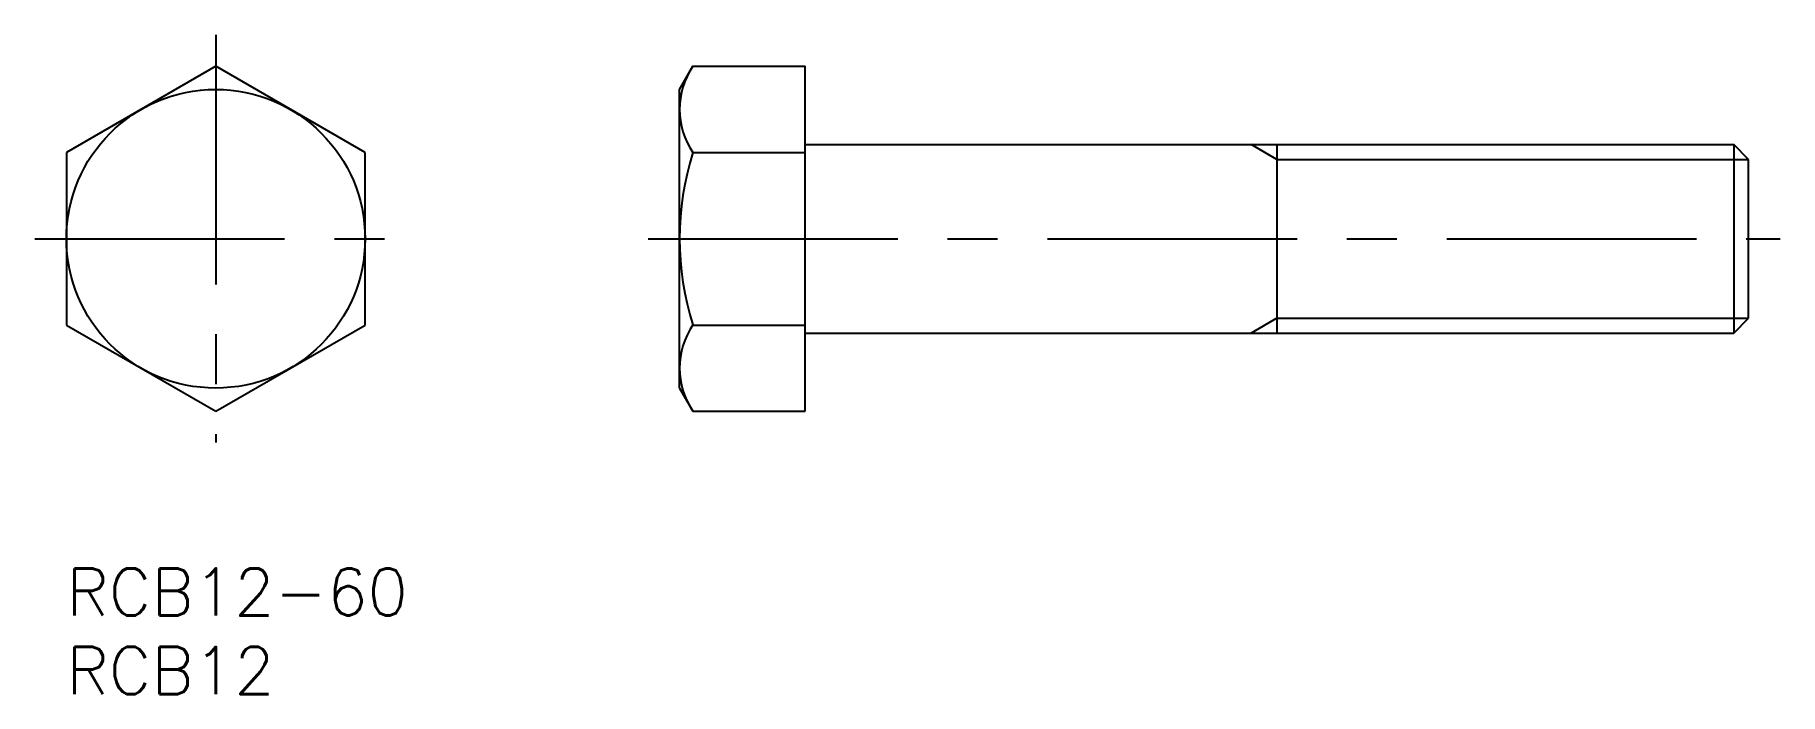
# Model space of a CAD drawing. Extents: x -2 to 109, y -8 to 34.
import ezdxf

# ---------------------------------------------------------------- set-up
doc = ezdxf.new("R2010")
doc.units = 0
doc.header["$LTSCALE"] = 0.5
doc.linetypes.add('CENTER', pattern=[50.8, 31.75, -6.35, 6.35, -6.35])
for name, color, linetype in [('MSM_CENTER', 1, 'CENTER'), ('MSM_CONTINUOUS', 7, 'CONTINUOUS'), ('MSM_NARROW', 5, 'CONTINUOUS'), ('MSM_PART_NUMBER', 7, 'CONTINUOUS')]:
    doc.layers.add(name, color=color, linetype=linetype)
doc.styles.get("Standard").update_dxf_attribs({"font": 'txt.shx', "height": 3, "bigfont": 'bigfont.shx'})

# ---------------------------------------------------------------- blocks, each defined once
blk = doc.blocks.new('*U2')
at = {"layer": 'MSM_PART_NUMBER'}
blk.add_text('RCB12-60', height=3, dxfattribs=at).set_placement((0, -3))
blk = doc.blocks.new('*U3')
at = {"layer": 'MSM_PART_NUMBER'}
blk.add_text('RCB12', height=3, dxfattribs=at).set_placement((0, -8))

msp = doc.modelspace()

# ---------------------------------------------------------------- linework, layer by layer
at = {"layer": 'MSM_CENTER'}
for p, q in [((9.5, 33.94), (9.5, 8)), ((-2, 20.97), (21, 20.97)), ((37, 20.97), (109, 20.97))]:
    msp.add_line(p, q, dxfattribs=at)
at = {"layer": 'MSM_CONTINUOUS'}
for p, q in [((9.5, 31.94), (0, 26.45)), ((19, 26.45), (9.5, 31.94)), ((39, 30.47), (39.85, 31.94)), ((39.85, 31.94), (47, 31.94)), ((47, 10), (47, 31.94)), ((39, 11.47), (39, 30.47)), ((47, 26.97), (106.05, 26.97)), ((77, 26.97), (77, 14.97)), ((107, 26.02), (106.05, 26.97)), ((106.05, 26.97), (106.05, 14.97)), ((0, 26.45), (0, 15.48)), ((19, 15.48), (19, 26.45)), ((39.85, 26.45), (47, 26.45)), ((107, 15.92), (107, 26.02)), ((106.05, 14.97), (107, 15.92)), ((0, 15.48), (9.5, 10)), ((9.5, 10), (19, 15.48)), ((39.85, 15.48), (47, 15.48)), ((47, 14.97), (106.05, 14.97)), ((39, 11.47), (39.85, 10)), ((39.85, 10), (47, 10))]:
    msp.add_line(p, q, dxfattribs=at)
msp.add_circle((9.5, 20.97), 9.5, dxfattribs=at)
for centre, radius, start, end in [((43.86, 29.2), 4.86, 145.6158, 214.3842), ((57.15, 20.97), 18.15, 162.4121, 197.5879), ((43.86, 12.74), 4.86, 145.6158, 214.3842)]:
    msp.add_arc(centre, radius, start, end, dxfattribs=at)
at = {"layer": 'MSM_NARROW'}
for p, q in [((77, 26.02), (75.36, 26.97)), ((77, 26.02), (107, 26.02)), ((77, 15.92), (75.36, 14.97)), ((77, 15.92), (107, 15.92))]:
    msp.add_line(p, q, dxfattribs=at)

# ---------------------------------------------------------------- block references
at = {"layer": 'MSM_CONTINUOUS'}
for name in ['*U2', '*U3']:
    msp.add_blockref(name, (0, 0), dxfattribs=at)

doc.saveas('drawing.dxf')
